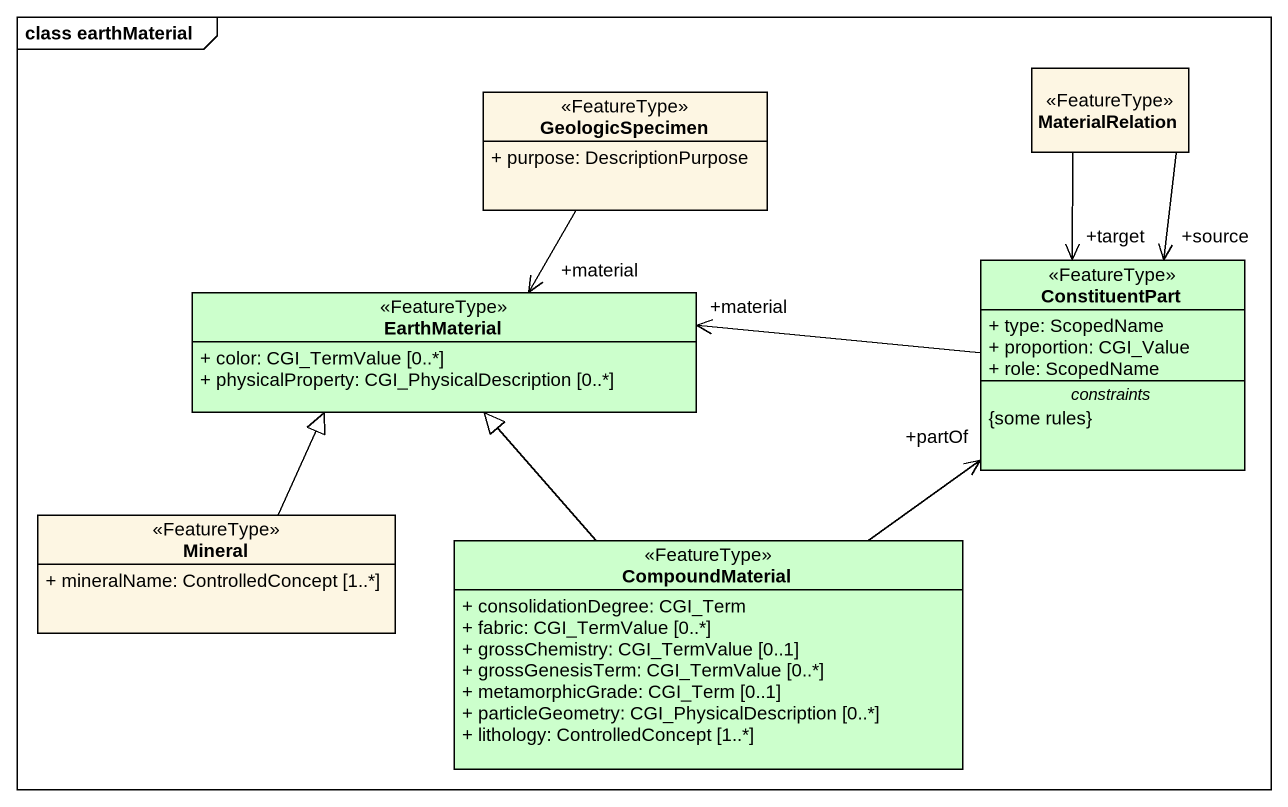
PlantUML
@startuml
mainframe class earthMaterial
hide circle
hide empty members
skinparam classAttributeIconSize 0
class GeologicSpecimen <<FeatureType>> {
  + purpose: DescriptionPurpose
}
class MaterialRelation <<FeatureType>>
class EarthMaterial <<FeatureType>> #CCFFCC {
  + color: CGI_TermValue [0..*]
  + physicalProperty: CGI_PhysicalDescription [0..*]
}
class ConstituentPart <<FeatureType>> #CCFFCC {
  + type: ScopedName
  + proportion: CGI_Value
  + role: ScopedName
  -- constraints --
  {some rules}
}
class Mineral <<FeatureType>> {
  + mineralName: ControlledConcept [1..*]
}
class CompoundMaterial <<FeatureType>> #CCFFCC {
  + consolidationDegree: CGI_Term
  + fabric: CGI_TermValue [0..*]
  + grossChemistry: CGI_TermValue [0..1]
  + grossGenesisTerm: CGI_TermValue [0..*]
  + metamorphicGrade: CGI_Term [0..1]
  + particleGeometry: CGI_PhysicalDescription [0..*]
  + lithology: ControlledConcept [1..*]
}
GeologicSpecimen --> "+material" EarthMaterial
MaterialRelation --> "+target" ConstituentPart
MaterialRelation --> "+source" ConstituentPart
ConstituentPart -left-> "+material" EarthMaterial
Mineral -up-|> EarthMaterial
CompoundMaterial -up-|> EarthMaterial
CompoundMaterial -up-> "+partOf" ConstituentPart
@enduml
